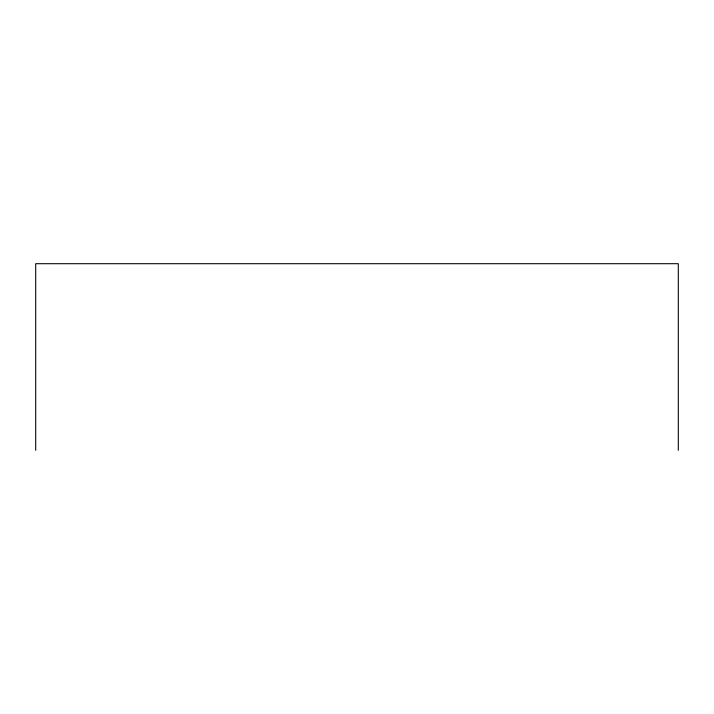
<?xml version="1.0" encoding="UTF-8"?>
<svg xmlns="http://www.w3.org/2000/svg" width="714" height="714" viewBox="0 0 714 714"><rect width="100%" height="100%" fill="white"/><g stroke="black" fill="none" stroke-linecap="round" stroke-linejoin="round"><path stroke-width="1.07" d="M678.3 450.302L678.3 263.698L35.7 263.698L35.7 450.302"/></g></svg>
